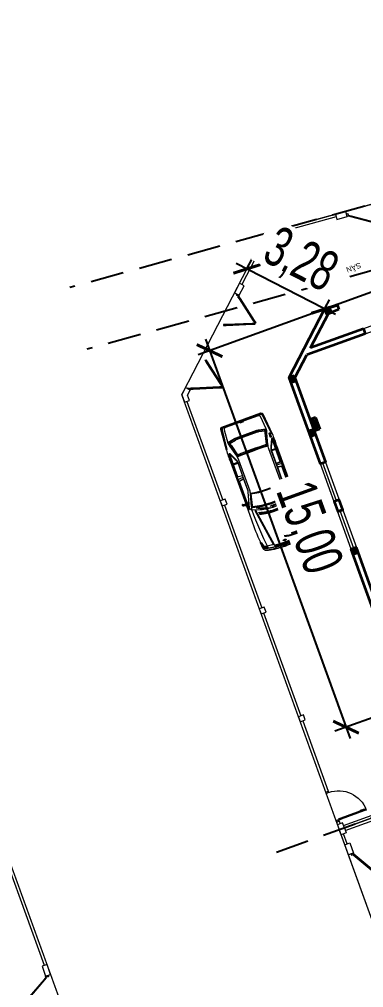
# Model space of a CAD drawing. Header units: metres. Extents: x 568336 to 569219, y 2065964 to 2066430.
# Drawn here: x 568546.5 to 568559.38, y 2066391.43 to 2066427.7 of the extents above; entities that cross this region are included whole.
import ezdxf

# ---------------------------------------------------------------- set-up
doc = ezdxf.new("R2010")
doc.units = ezdxf.units.M
doc.linetypes.add('$AUDIT_BAD_LTYPE2', pattern=[0])
doc.linetypes.add('HIDDEN', pattern=[0.375, 0.25, -0.125])
doc.layers.get('0').update_dxf_attribs({"linetype": 'CONTINUOUS'})
doc.layers.get('DEFPOINTS').update_dxf_attribs({"linetype": 'CONTINUOUS'})
for name, color, linetype, lineweight in [('-CONCRETE', 1, 'CONTINUOUS', 35), ('-DIM', 9, 'CONTINUOUS', 13), ('-DOOR', 137, 'CONTINUOUS', 9), ('-LINE1', 7, 'CONTINUOUS', 18), ('-WALL', 4, 'CONTINUOUS', 35), ('A-NoiThat', 39, 'CONTINUOUS', 13), ('TEXT25', 2, 'CONTINUOUS', 13)]:
    doc.layers.add(name, color=color, linetype=linetype, lineweight=lineweight)
doc.layers.add('-RANH GIOI LO DAT', color=12, linetype='CONTINUOUS')
doc.layers.add('RANHGIOI', color=2, linetype='HIDDEN')
doc.styles.add('KTHUOC', font='', dxfattribs={"width": 0.8})
doc.styles.add('SVN_AVO_thuong', font='')
doc.styles.get('KTHUOC').set_extended_font_data('.VnArial NarrowH')
doc.styles.get('SVN_AVO_thuong').set_extended_font_data('SVN-Avo')
doc.dimstyles.new('tien', dxfattribs={"dimscale": 0, "dimtxt": 1.5, "dimasz": 0.75, "dimexe": 0.45, "dimexo": 0, "dimgap": 0.25, "dimtad": 1, "dimzin": 1, "dimtxsty": 'KTHUOC', "dimblk1": 'ARCHTICK', "dimblk2": 'ARCHTICK', "dimsah": 1, "dimcen": 1, "dimdle": 0.45, "dimclrd": 37, "dimclre": 37, "dimclrt": 7, "dimaunit": 1, "dimadec": 0, "dimazin": 0, "dimtfac": 1, "dimtix": 1, "dimtofl": 0, "dimtmove": 2, "dimatfit": 3, "dimldrblk": 'ARCHTICK', "dimfxl": 1, "dimtfill": 1, "dimtolj": 1, "dimtzin": 1, "dimarcsym": 0})

# ---------------------------------------------------------------- blocks, each defined once
blk = doc.blocks.new('CONG2')
at = {"layer": '-LINE1', "lineweight": 18}
blk.add_line((257137, -126793), (257137, -126693), dxfattribs=at)
at = {"ltscale": 100}
for p, q in [((255907, -126606), (256397, -125757)), ((256427, -125775), (255937, -126623)), ((256527, -125775), (257017, -126623)), ((257047, -126606), (256557, -125757))]:
    blk.add_line(p, q, dxfattribs=at)
at = {"color": 8, "ltscale": 100}
for points in [[(256412, -125755), (256421, -125760), (255921, -126626), (255912, -126621)], [(256541, -125755), (256533, -125760), (257033, -126626), (257041, -126621)]]:
    blk.add_lwpolyline(points, close=True, dxfattribs=at)
at = {"ltscale": 100}
for points in [[(256477, -125688), (256427, -125775), (256416, -125768), (256421, -125760), (256412, -125755), (256407, -125763), (256397, -125757), (256447, -125671)], [(256477, -125688), (256527, -125775), (256538, -125768), (256533, -125760), (256541, -125755), (256546, -125763), (256557, -125757), (256507, -125671)], [(255917, -126612), (255912, -126621), (255921, -126626), (255926, -126617), (255937, -126623), (255887, -126710), (255857, -126693), (255907, -126606)], [(257036, -126612), (257041, -126621), (257033, -126626), (257028, -126617), (257017, -126623), (257067, -126710), (257097, -126693), (257047, -126606)], [(257087, -126728), (257097, -126728), (257097, -126693), (257137, -126693), (257137, -126793), (257087, -126793)]]:
    blk.add_lwpolyline(points, close=True, dxfattribs=at)
blk = doc.blocks.new('M33-T1')
at = {"layer": '-LINE1'}
blk.add_lwpolyline([(199657, -1102307), (203677, -1101996)], dxfattribs=at)
at = {"layer": '-LINE1', "ltscale": 10}
blk.add_lwpolyline([(199264, -1102436), (199664, -1102413), (199652, -1102213), (199253, -1102237)], close=True, dxfattribs=at)
at = {"layer": '-RANH GIOI LO DAT', "linetype": 'HIDDEN', "ltscale": 10, "const_width": 50}
blk.add_lwpolyline([(203877, -1102080), (203877, -1082900), (194877, -1082900), (194877, -1102777)], close=True, dxfattribs=at)
at = {"layer": '-DOOR', "rotation": 3.869379629685127}
blk.add_blockref('CONG2', (-65849, -993185), dxfattribs=at)
blk = doc.blocks.new('A$C5C575821')
at = {"layer": '-CONCRETE'}
h = blk.add_hatch(color=256, dxfattribs=at)
h.dxf.hatch_style = 1
h.paths.add_polyline_path([(0, 200), (0, 0), (200, 0), (200, 200)])
blk.add_lwpolyline([(0, 0), (200, 0), (200, 200), (0, 200)], close=True, dxfattribs=at)
blk = doc.blocks.new('*U11')
at = {"linetype": '$AUDIT_BAD_LTYPE2'}
for p, q in [((70, 100), (70, 1000)), ((90, 1000), (90, 100))]:
    blk.add_line(p, q, dxfattribs=at)
for points in [[(50, 1000), (90, 1000), (90, 1100), (50, 1100), (50, 1000)], [(50, 1003), (50, 100)], [(50, 100), (90, 100), (90, 0), (50, 0), (50, 100)]]:
    blk.add_lwpolyline(points)
for points in [[(118, 895), (118, 1064), (90, 1064), (90, 1036), (113, 1036), (113, 895)], [(0, 0), (50, 0), (50, -40), (60, -40), (60, -100), (0, -100)], [(1200, 0), (1150, 0), (1150, -40), (1140, -40), (1140, -100), (1200, -100)]]:
    blk.add_lwpolyline(points, close=True)
at = {"linetype": '$AUDIT_BAD_LTYPE2', "ltscale": 0.3}
blk.add_arc((50, 0), 1100, 0, 90, dxfattribs=at)
blk = doc.blocks.new('A$C4E0379A3')
for p, q in [((-3086, 911), (-3652, 911)), ((-3264, 885), (-3090, 885)), ((-3250, 871), (-3093, 871)), ((-3188, 842), (-3098, 842)), ((-3008, 1028), (-3043, 837)), ((-3038, 828), (-3035, 828)), ((-2991, 1024), (-3026, 833)), ((-3021, 842), (-2142, 842)), ((-2996, 1032), (-3002, 1034)), ((-1960, 842), (-1475, 842)), ((-1476, 871), (-1470, 672)), ((-1464, 871), (-1459, 671)), ((-1453, 871), (-1447, 672)), ((-1442, 842), (-1052, 842)), ((-865, 903), (-71, 834)), ((-3585, 436), (-3523, 423)), ((-3632, 105), (-3569, 103)), ((-3623, 216), (-3560, 210)), ((-3607, 327), (-3545, 317)), ((-3632, -105), (-3569, -103)), ((-3623, -216), (-3560, -210)), ((-3607, -327), (-3545, -317)), ((-3585, -436), (-3523, -423)), ((-1476, -871), (-1470, -672)), ((-1464, -871), (-1459, -672)), ((-1453, -871), (-1447, -673)), ((-3086, -910), (-3641, -910)), ((-3264, -885), (-3090, -885)), ((-3250, -871), (-3093, -871)), ((-3188, -842), (-3098, -842)), ((-3008, -1028), (-3043, -837)), ((-2991, -1024), (-3026, -833)), ((-3021, -842), (-2142, -842)), ((-2996, -1032), (-3002, -1034)), ((-1960, -842), (-1475, -842)), ((-1442, -842), (-1052, -842))]:
    blk.add_line(p, q)
for points in [[(-4870, 845, 0.06824), (-4897, 765, 0.051611), (-4988, 0), (-4988, 207, -0.069896), (-4921, 771, -0.32103), (-4812, 866), (-4566, 891, -0.311578), (-4546, 881, -0.311578)], [(-4904, 412, -0.043765), (-4839, 789, -0.303464), (-4783, 841), (-4652, 864, -0.018633), (-4546, 881, -0.083909), (-4649, 846), (-4780, 823, 0.304556), (-4822, 785, 0.038587), (-4886, 417)], [(-4844, -684, 0.027873), (-3308, -783, 0.059366), (-3253, -773), (-2747, -635, -0.079464), (-2602, -606), (-1363, -606, -0.06068), (-1199, -626), (-783, -731, 0.120949), (-629, -758), (-123, -715, 0.39497), (-63, -651), (-63, 657, 0.404135), (-125, 721), (-641, 762, 0.112937), (-783, 735), (-1199, 626, -0.06068), (-1363, 606), (-2602, 606, -0.070217), (-2747, 633), (-3253, 775, 0.044809), (-3308, 782, 0.02806), (-4844, 684)], [(-4827, 685), (-4813, 772, -0.131143), (-4795, 818)], [(-4813, 686), (-4800, 771, -0.189017), (-4772, 824)], [(-4805, 428), (-4762, 766, -0.304567), (-4730, 804), (-4609, 838, 0.23887), (-4600, 847), (-4595, 859)], [(-4800, 687), (-4788, 769, -0.304567), (-4737, 829), (-4721, 833)], [(-4787, 688), (-4775, 768, -0.304567), (-4733, 817), (-4613, 850, 0.23887), (-4612, 851), (-4611, 854)], [(-3013, -885), (-1963, -885), (-1063, -885, 0.758852), (-1047, -828), (-1310, -704, 0.14996), (-1459, -658), (-2037, -658), (-2541, -658, 0.077307), (-2612, -669), (-3209, -833, -0.360394), (-3286, -801, -0.242572), (-3286, 801, -0.360655), (-3210, 833), (-2612, 669, 0.077307), (-2541, 658), (-2037, 658), (-1459, 658, 0.137614), (-1310, 704), (-1047, 828, 0.758852), (-1063, 885), (-1963, 885), (-3013, 885)], [(-3015, 871), (-1063, 871, -0.768317), (-1055, 840), (-1319, 716, -0.14228), (-1459, 671), (-1976, 672), (-1984, 666), (-2096, 666), (-2107, 672), (-2541, 672, -0.077278), (-2607, 683), (-3216, 850, -0.231129), (-3277, 911)], [(-3098, 842), (-3068, 1009, -0.322829), (-3030, 1045), (-2992, 1039, -0.422531), (-2986, 1031), (-3024, 825), (-3005, 788)], [(-869, 907, 0.039974), (-1335, 911), (-3008, 911)], [(-616, 731, 0.13448), (-772, 708), (-1214, 588, -0.016626), (-1214, -587), (-771, -703)], [(-23, 782), (-23, -782, -0.389106), (-71, -834), (-865, -903)], [(-623, 762), (-564, 476, -0.050349), (-558, 411), (-558, -414, -0.051729), (-565, -481), (-623, -757)], [(-4914, 6, -0.025368), (-4898, 390, -0.026384)], [(-4870, 6, -0.025968), (-4853, 394, 0.502127), (-4857, 398), (-4908, 388)], [(-4899, 6, -0.025667), (-4883, 393, -0.026384)], [(-4885, 6, -0.02596), (-4867, 396, -0.026384)], [(-3452, 562), (-3554, 551, 0.073531), (-3635, 0, 0.073531), (-3554, -551), (-3452, -562)], [(-3530, -553, -0.073847), (-3612, 0, -0.073847), (-3530, 553, -0.153472)], [(-3506, -555, -0.074177), (-3588, 0, -0.074177), (-3506, 555, -0.153472)], [(-3488, -558, -0.077146), (-3574, 0, -0.077146), (-3488, 558, -0.077146)], [(-3417, 308, 0.045041), (-3467, 93, -0.050749), (-3278, 596, 0.062222), (-3412, 322), (-3425, 317), (-3463, 241)], [(-3303, 545, 0.052375), (-3409, 311), (-3419, 308), (-3467, 214)], [(-2699, 620, 0.107895), (-2700, -620, 0.109161)], [(-2687, 617, 0.107872), (-2688, -617, -0.970081)], [(-1244, 612, -0.017383), (-1244, -612, 9.34877)], [(-759, -677, 0.11132), (-643, -700), (-596, -475, 0.051729), (-590, -414), (-590, 411, 0.050349), (-596, 470), (-644, 704, 0.111864), (-760, 681), (-1172, 574, -0.016174), (-1172, -574), (-759, -677)], [(-676, 703), (-628, 463, -0.050349), (-622, 411), (-622, -414, -0.051729), (-628, -468), (-676, -698)], [(-4988, 259), (-4994, 259, 0.001921), (-5000, 0)], [(-4988, -259), (-4994, -259, -0.001921), (-5000, 0)], [(-4870, -845, -0.06824), (-4897, -765, -0.051611), (-4988, 0), (-4988, -207, 0.069896), (-4921, -771, 0.32103), (-4812, -866), (-4566, -891, 0.311578), (-4546, -881, 0.311578)], [(-3401, -235, 0.045041), (-3354, -451, -0.050749), (-3398, 84, 0.062222), (-3402, -221), (-3412, -231), (-3449, -323)], [(-3446, -343), (-3402, -237), (-3395, -229, -0.052375), (-3399, 28)], [(-4898, -390, -0.025409), (-4914, -6, -0.026384)], [(-4908, -388), (-4857, -398, 0.502127), (-4853, -394, -0.02601), (-4870, -6, -0.026384)], [(-4883, -393, -0.025709), (-4899, -6, -0.026384)], [(-4867, -396, -0.026002), (-4885, -6, -0.026384)], [(-4906, -412, 0.046101), (-4839, -789, 0.303464), (-4783, -841), (-4652, -864, 0.018633), (-4546, -881, 0.083909), (-4649, -846), (-4780, -823, -0.304556), (-4822, -785, -0.038587), (-4886, -417)], [(-4827, -685), (-4813, -772, 0.131143), (-4795, -818)], [(-4813, -686), (-4800, -771, 0.189017), (-4772, -824)], [(-4805, -428), (-4762, -766, 0.304567), (-4730, -804), (-4609, -838, -0.23887), (-4600, -847), (-4595, -859)], [(-4800, -687), (-4788, -769, 0.304567), (-4737, -829), (-4721, -833)], [(-4787, -688), (-4775, -768, 0.304567), (-4733, -817), (-4613, -850, -0.23887), (-4612, -851), (-4611, -854)], [(-3015, -871), (-1063, -871, 0.768317), (-1055, -840), (-1319, -716, 0.149181), (-1459, -672), (-1976, -672), (-1984, -666), (-2096, -666), (-2107, -672), (-2541, -672, 0.077278), (-2607, -683), (-3216, -850, 0.228236), (-3277, -910)], [(-3098, -842), (-3068, -1009, 0.322829), (-3030, -1045), (-2992, -1039, 0.422531), (-2986, -1031), (-3024, -825), (-3005, -788)], [(-869, -907, -0.041495), (-1348, -910), (-3008, -910)]]:
    blk.add_lwpolyline(points, format="xyb")
for points in [[(-2720, -616), (-3193, -743, -0.388671), (-3229, -725, -0.143383), (-3230, 726, -0.390953), (-3193, 744), (-2720, 613, 0.106047)], [(-51, -742), (-51, 742, 0.373826), (-106, 805), (-855, 891), (-873, 911), (-57, 841, -0.383818), (0, 777), (0, -777, -0.383818), (-57, -841), (-873, -911), (-855, -891), (-106, -805, 0.373826)], [(-4855, 0, -0.027521), (-4837, 410, 0.543027), (-4844, 416), (-4897, 402, 0.308444), (-4911, 385, 0.028524), (-4934, 0, 0.028524), (-4911, -385, 0.308444), (-4897, -402), (-4844, -416, 0.543027), (-4837, -410, -0.027521)], [(-4788, -1, -0.027754), (-4787, 23, -0.037978), (-4784, 41, -0.078467), (-4777, 56, -0.253942), (-4772, 59, -0.253942), (-4767, 56, -0.078467), (-4761, 41, -0.037978), (-4757, 23, -0.027754), (-4756, -1, -0.027754), (-4757, -26, -0.037978), (-4761, -44, -0.078467), (-4767, -59, -0.253942), (-4772, -62, -0.253942), (-4777, -59, -0.078467), (-4784, -44, -0.037978), (-4787, -26, -0.027754)], [(-964, -803), (-826, -803, -0.414214), (-812, -816), (-812, -830, -0.414214), (-826, -843), (-964, -843, -0.414214), (-978, -830), (-978, -816, -0.414214)]]:
    blk.add_lwpolyline(points, format="xyb", close=True)
for points in [[(-3016, 1043), (-3058, 831), (-3055, 803)], [(-2204, 911), (-2204, 885), (-2394, 885), (-2394, 911)], [(-2225, 911), (-2225, 901), (-2375, 901), (-2375, 911)], [(-2107, 672), (-2147, 871)], [(-2096, 666), (-2138, 871)], [(-2048, 911), (-2037, 658)], [(-1984, 666), (-1965, 871)], [(-1976, 672), (-1957, 871)], [(-1442, 871), (-1437, 672)], [(-3355, 654), (-4981, 402)], [(-3358, 675), (-4802, 452)], [(-2721, 607), (-3148, 713), (-3235, 713)], [(-52, 73), (-81, 73), (-81, -67), (-52, -67)], [(-52, 56), (-64, 56), (-64, -50), (-52, -50)], [(-3355, -654), (-4981, -402)], [(-3358, -675), (-4802, -452)], [(-2721, -607), (-3148, -713), (-3235, -713)], [(-2107, -672), (-2147, -871)], [(-2096, -666), (-2138, -871)], [(-2048, -910), (-2037, -658)], [(-1984, -666), (-1965, -871)], [(-1976, -672), (-1957, -871)], [(-1442, -871), (-1437, -673)], [(-3016, -1043), (-3058, -831), (-3055, -803)], [(-2204, -911), (-2204, -885), (-2394, -885), (-2394, -911)], [(-2225, -911), (-2225, -901), (-2375, -901), (-2375, -911)]]:
    blk.add_lwpolyline(points)
blk.add_lwpolyline([(-4934, 6), (-4862, 6), (-4862, -6), (-4934, -6)], close=True)
blk.add_circle((-4790, 0), 18.6)
for centre, radius, start, end in [((-3881, -5392), 6308, 87.9178, 96.0471), ((-3036, 835), 7.1, 169.6732, 254.7635), ((-3033, 834), 7.1, 254.7635, 349.5958), ((-3001, 1027), 7.1, 97.391, 169.6732), ((-2998, 1026), 7.1, 349.5958, 77.7177), ((-76, 782), 52.4, 0, 85.0453), ((-4907, 383), 4.88, 104.8511, 173.4195), ((-759, 1), 2540, 163.7108, 196.3207), ((-760, 1), 2524, 163.6221, 196.4284), ((-3490, 0), 43.4, 283.8142, 76.2369), ((-3490, 0), 27.3, 291.602, 68.4492), ((-4907, -383), 4.88, 186.5805, 255.1489), ((-651, -432), 297, 246.2045, 276.7034), ((-3886, 5391), 6307, 263.9971, 272.2302), ((-3036, -835), 7.1, 105.2365, 190.3268), ((-3033, -834), 7.1, 10.4042, 105.2365), ((-3001, -1027), 7.1, 190.3268, 262.609), ((-2998, -1026), 7.1, 282.2823, 10.4042)]:
    blk.add_arc(centre, radius, start, end)
blk = doc.blocks.new('cong 2 canh')
at = {"ltscale": 100}
for p, q in [((547984, -107651), (547135, -108141)), ((547153, -108172), (548002, -107682)), ((549365, -108172), (548516, -107682)), ((548534, -107651), (549382, -108141))]:
    blk.add_line(p, q, dxfattribs=at)
at = {"color": 8, "ltscale": 100}
for points in [[(548004, -107666), (547999, -107657), (547133, -108157), (547138, -108166)], [(548514, -107666), (548519, -107657), (549385, -108157), (549380, -108166)]]:
    blk.add_lwpolyline(points, close=True, dxfattribs=at)
at = {"ltscale": 100}
for points in [[(548103, -107601), (548016, -107651), (548022, -107662), (548031, -107657), (548036, -107666), (548027, -107671), (548034, -107682), (548120, -107632)], [(548447, -107601), (548534, -107651), (548527, -107662), (548519, -107657), (548514, -107666), (548522, -107671), (548516, -107682), (548430, -107632)], [(547059, -108226), (547049, -108226), (547049, -108191), (547009, -108191), (547009, -108291), (547059, -108291)], [(547147, -108161), (547138, -108166), (547133, -108157), (547142, -108152), (547135, -108141), (547049, -108191), (547066, -108222), (547153, -108172)], [(549371, -108161), (549380, -108166), (549385, -108157), (549376, -108152), (549382, -108141), (549469, -108191), (549451, -108222), (549365, -108172)], [(549459, -108226), (549469, -108226), (549469, -108191), (549509, -108191), (549509, -108291), (549459, -108291)]]:
    blk.add_lwpolyline(points, close=True, dxfattribs=at)
at = {"color": 8, "linetype": 'HIDDEN', "ltscale": 10}
for centre, start, end in [((547081, -108191), 0, 30), ((549469, -108191), 150, 180)]:
    blk.add_arc(centre, 1180, start, end, dxfattribs=at)
blk = doc.blocks.new('M13-T1')
at = {"layer": '-CONCRETE'}
for centre, radius in [((200625, -564104, 0), 13), ((200674, -564195, 0), 55), ((200674, -564316, 0), 55), ((200663, -564104, 0), 13), ((200705, -564104, 0), 13)]:
    blk.add_circle(centre, radius, dxfattribs=at)
at = {"layer": '-DOOR'}
for p, q in [((200855, -559383), (200854, -560884)), ((200755, -561283), (200755, -560883)), ((200954, -561283), (200954, -560883)), ((200854, -561284), (200854, -562783))]:
    blk.add_line(p, q, dxfattribs=at)
for points in [[(200755, -562783), (200754, -559383), (200954, -559383), (200955, -562783)], [(197717, -566796), (196587, -566796), (196587, -566996), (197717, -566996)]]:
    blk.add_lwpolyline(points, close=True, dxfattribs=at)
at = {"layer": '-LINE1', "linetype": 'Continuous', "ltscale": 10}
blk.add_line((204850, -549955), (204950, -549955), dxfattribs=at)
for points in [[(204750, -549756), (199350, -549756)], [(204850, -549955), (204850, -549856)], [(204850, -553956), (204850, -551155)], [(204850, -558256), (204850, -554156)], [(204850, -562556), (204850, -558456)], [(204850, -566685), (204850, -562756)], [(204750, -566897), (204594, -567042), (204730, -567188), (204950, -566985)], [(204950, -566985), (204950, -566685), (204750, -566685), (204750, -566897)], [(194449, -568184), (198335, -568187)], [(200080, -571356), (201433, -570104)], [(197248, -571288), (199723, -571480)], [(199965, -571599), (200148, -571429), (200012, -571282), (199893, -571393)], [(199893, -571393), (199731, -571380), (199716, -571580), (199965, -571599)]]:
    blk.add_lwpolyline(points, dxfattribs=at)
for points in [[(204750, -549856), (204950, -549856), (204950, -549656), (204750, -549656)], [(204750, -554156), (204950, -554156), (204950, -553956), (204750, -553956)], [(204750, -558456), (204950, -558456), (204950, -558256), (204750, -558256)], [(204750, -562756), (204950, -562756), (204950, -562556), (204750, -562556)], [(201501, -570177), (201794, -569905), (201659, -569759), (201365, -570030)], [(196841, -571357), (197240, -571388), (197256, -571189), (196857, -571158)]]:
    blk.add_lwpolyline(points, close=True, dxfattribs=at)
at = {"layer": '-RANH GIOI LO DAT', "linetype": 'HIDDEN', "ltscale": 10, "const_width": 50}
blk.add_lwpolyline([(193950, -571133), (199965, -571599), (204950, -566985), (204950, -549656), (193950, -549656)], close=True, dxfattribs=at)
at = {"layer": '-WALL'}
for p, q in [((200754, -556383), (200754, -559383)), ((200954, -556383), (200954, -559383)), ((200954, -559383), (200754, -559383)), ((200755, -559383), (200954, -559383)), ((200534, -564483), (200534, -564013)), ((200534, -564013), (200754, -564013)), ((200604, -564413), (200604, -564083)), ((200604, -564083), (200754, -564083)), ((200604, -564413), (200754, -564413)), ((200534, -564483), (200754, -564483)), ((200954, -566223), (198835, -568184)), ((200754, -566135), (200040, -566796)), ((197717, -566996), (197717, -566796)), ((197717, -566796), (200040, -566796)), ((197717, -566996), (199824, -566996)), ((199824, -566996), (198757, -567984)), ((198335, -567987), (198757, -567984)), ((198335, -568187), (198335, -567987)), ((198835, -568184), (198335, -568187))]:
    blk.add_line(p, q, dxfattribs=at)
at = {"layer": '-WALL', "color": 250}
for p, q in [((200754, -560884), (200954, -560884)), ((200754, -561284), (200954, -561284))]:
    blk.add_line(p, q, dxfattribs=at)
at = {"layer": '-WALL'}
blk.add_lwpolyline([(200954, -560884), (200754, -560884), (200754, -561284), (200954, -561284)], close=True, dxfattribs=at)
blk.add_lwpolyline([(200754, -566135), (200754, -562783), (200954, -562783), (200954, -566223)], dxfattribs=at)
at = {"layer": '-DOOR', "xscale": -1}
for name, p, rotation in [('*U11', (204850, -549955), 90), ('CONG2', (304529, -302199), 42.73986435604136)]:
    blk.add_blockref(name, p, dxfattribs=dict(at, rotation=rotation))
at = {"layer": '-DOOR', "rotation": 42.78737261402959}
blk.add_blockref('CONG2', (-70173, -648733), dxfattribs=at)
at = {"layer": '-LINE1', "rotation": 355.5747452253066}
blk.add_blockref('cong 2 canh', (-342666, -420890), dxfattribs=at)
at = {"layer": '-WALL'}
for p in [(200754, -559383), (200754, -564083), (200754, -566224), (198635, -568184)]:
    blk.add_blockref('A$C5C575821', p, dxfattribs=at)
at = {"layer": 'A-NoiThat', "rotation": 270}
blk.add_blockref('A$C4E0379A3', (203177, -565336), dxfattribs=at)
at = {"layer": 'TEXT25', "style": 'SVN_AVO_thuong'}
blk.add_text('SÂN', height=200, rotation=0, dxfattribs=at).set_placement((196999, -569380))
blk = doc.blocks.new('M1-T1')
at = {"layer": '-CONCRETE', "color": 1, "linetype": 'HIDDEN', "ltscale": 10, "const_width": 50}
blk.add_lwpolyline([(191582, 50952), (197582, 50952), (197582, 30952), (191582, 30952)], close=True, dxfattribs=at)
at = {"layer": '-LINE1', "lineweight": 18}
for p, q in [((197582, 34952), (197582, 30952)), ((197482, 31152), (197482, 33952)), ((196982, 31052), (197382, 31052))]:
    blk.add_line(p, q, dxfattribs=at)
for points in [[(191582, 50952), (197582, 50952), (197582, 30952), (191582, 30952)], [(196582, 30952), (196982, 30952), (196982, 31152), (196582, 31152)], [(197382, 30952), (197582, 30952), (197582, 31152), (197382, 31152)]]:
    blk.add_lwpolyline(points, close=True, dxfattribs=at)
at = {"ltscale": 100}
for p, q in [((196438, 31172), (195589, 31662)), ((195606, 31692), (196455, 31202))]:
    blk.add_line(p, q, dxfattribs=at)
at = {"color": 8, "ltscale": 100}
blk.add_lwpolyline([(195587, 31678), (195592, 31686), (196458, 31186), (196453, 31178)], close=True, dxfattribs=at)
at = {"ltscale": 100}
for points in [[(196444, 31183), (196453, 31178), (196458, 31186), (196449, 31191), (196455, 31202), (196542, 31152), (196524, 31122), (196438, 31172)], [(196532, 31117), (196542, 31117), (196542, 31152), (196582, 31152), (196582, 31052), (196532, 31052)]]:
    blk.add_lwpolyline(points, close=True, dxfattribs=at)
blk = doc.blocks.new('_ArchTick')
at = {"color": 0, "linetype": 'ByBlock', "const_width": 0.15}
blk.add_lwpolyline([(-0.5, -0.5), (0.5, 0.5)], dxfattribs=at)
blk = doc.blocks.new('*D191')
at = {"color": 37, "lineweight": -2, "transparency": 16777216}
for p, q in [((568558.322, 2066416.642), (568554.612, 2066418.559)), ((568555.012, 2066418.353), (568555.219, 2066418.753)), ((568557.922, 2066416.849), (568558.129, 2066417.249))]:
    blk.add_line(p, q, dxfattribs=at)
at = {"layer": 'DEFPOINTS', "color": 0, "transparency": 16777216}
blk.add_point((568557.922, 2066416.849), dxfattribs=at)
at = {"color": 37, "lineweight": -2, "transparency": 16777216, "xscale": 0.75, "yscale": 0.75, "zscale": 0.75}
for p, rotation in [((568555.012, 2066418.353), 152.6716514689114), ((568557.922, 2066416.849), 332.6716514689114)]:
    blk.add_blockref('_ArchTick', p, dxfattribs=dict(at, rotation=rotation))
at = {"color": 7, "transparency": 16777216, "insert": (568556.996, 2066418.624), "char_height": 1.5, "attachment_point": 5, "rotation": 332.6717, "style": 'KTHUOC', "bg_fill": 3, "box_fill_scale": 1.1, "bg_fill_color": 256, "bg_fill_true_color": 13158600, "bg_fill_transparency": 0}
blk.add_mtext('\\A1;3,28 ', dxfattribs=at)
at = {"layer": 'DEFPOINTS', "color": 0, "transparency": 16777216}
blk.add_point((568555.012, 2066418.353), dxfattribs=at)
blk.add_point((568555.012, 2066418.353), dxfattribs=at)
blk = doc.blocks.new('*D196')
at = {"color": 37, "lineweight": -2, "transparency": 16777216}
for p, q in [((568562.509, 2066418.508), (568553.195, 2066415.139)), ((568553.465, 2066415.716), (568558.873, 2066400.763)), ((568567.611, 2066404.402), (568558.297, 2066401.033))]:
    blk.add_line(p, q, dxfattribs=at)
at = {"layer": 'DEFPOINTS', "color": 0, "transparency": 16777216}
for p in [(568562.509, 2066418.508), (568567.611, 2066404.402), (568558.72, 2066401.186)]:
    blk.add_point(p, dxfattribs=at)
at = {"color": 37, "lineweight": -2, "transparency": 16777216, "xscale": 0.75, "yscale": 0.75, "zscale": 0.75}
for p, rotation in [((568553.618, 2066415.293), 109.8842788538421), ((568558.72, 2066401.186), 289.8842788538421)]:
    blk.add_blockref('_ArchTick', p, dxfattribs=dict(at, rotation=rotation))
at = {"color": 7, "transparency": 16777216, "insert": (568557.252, 2066408.631), "char_height": 1.5, "attachment_point": 5, "rotation": 289.8843, "style": 'KTHUOC', "bg_fill": 3, "box_fill_scale": 1.1, "bg_fill_color": 256, "bg_fill_true_color": 13158600, "bg_fill_transparency": 0}
blk.add_mtext('\\A1;15,00 ', dxfattribs=at)

msp = doc.modelspace()

# ---------------------------------------------------------------- linework, layer by layer
at = {"layer": 'RANHGIOI', "color": 12, "ltscale": 5}
for p, q in [((568584.725, 2066427.702), (568548.393, 2066417.654)), ((568585.365, 2066425.389), (568549.032, 2066415.341)), ((568596.086, 2066410.948), (568555.649, 2066396.323))]:
    msp.add_line(p, q, dxfattribs=at)

# ---------------------------------------------------------------- block references
at = {"layer": '-DIM', "yscale": 0.001, "zscale": 0.001}
for name, p, xscale, rotation in [('M1-T1', (568596.566, 2066201.014), -0.001, 289.8844193008641), ('M33-T1', (567538.233, 2065906.01), 0.001, 105.4590240743158)]:
    msp.add_blockref(name, p, dxfattribs=dict(at, xscale=xscale, rotation=rotation))
at = {"layer": '-WALL', "color": 2, "true_color": 0xf1eb1f, "xscale": 0.001, "yscale": 0.001, "zscale": 0.001, "rotation": 199.884278854094}
msp.add_blockref('M13-T1', (568938.151, 2065950.165), dxfattribs=at)

# ---------------------------------------------------------------- next in the draw order: dimensions: what is measured, and where the dimension line sits
dim = msp.add_aligned_dim(p1=(568557.922, 2066416.849), p2=(568555.012, 2066418.353), distance=0, dimstyle='tien', override={"dimscale": 1, "dimpost": ' '})
dim.commit()
dim.dimension.update_dxf_attribs({"geometry": '*D191', "text_midpoint": (568556.996, 2066418.624)})

# ---------------------------------------------------------------- next in the draw order: dimensions: what is measured, and where the dimension line sits
dim = msp.add_aligned_dim(p1=(568562.509, 2066418.508), p2=(568567.611, 2066404.402), distance=-9.455, dimstyle='tien', override={"dimscale": 1, "dimpost": ' '})
dim.commit()
dim.dimension.update_dxf_attribs({"geometry": '*D196', "text_midpoint": (568557.252, 2066408.631)})

doc.saveas('drawing.dxf')
